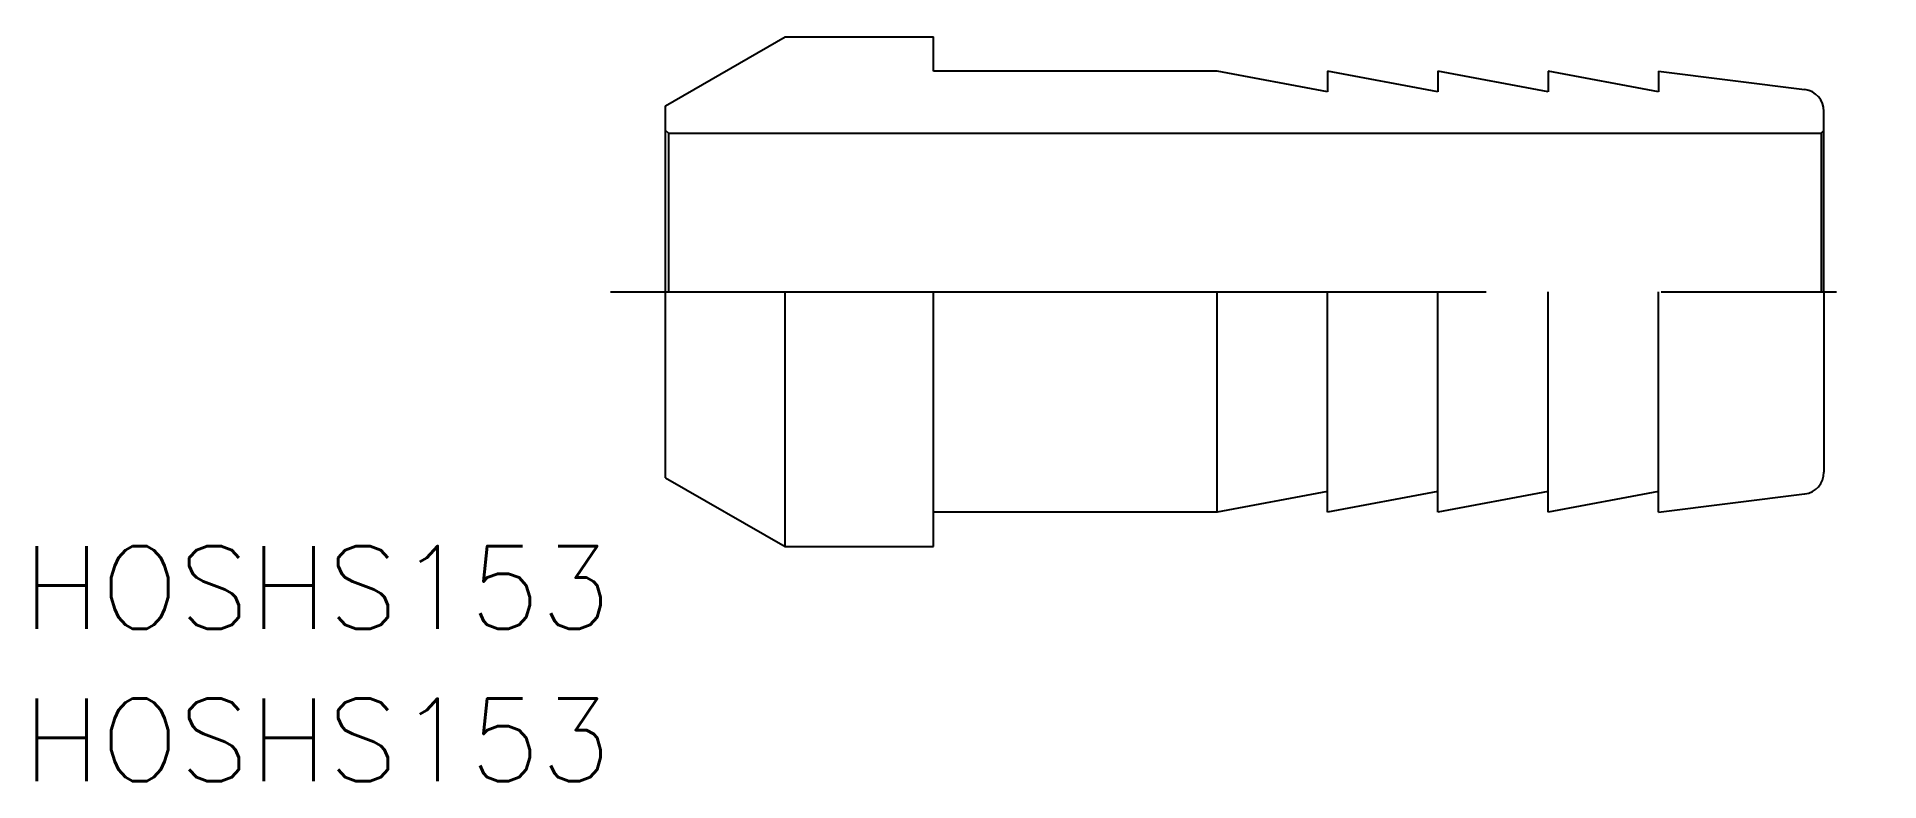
# Model space of a CAD drawing. Extents: x -22.8 to 44, y -17.8 to 9.2.
import ezdxf

# ---------------------------------------------------------------- set-up
doc = ezdxf.new("R2010")
doc.units = 0
doc.linetypes.add('CENTER', pattern=[50.8, 31.75, -6.35, 6.35, -6.35])
doc.layers.get('0').update_dxf_attribs({"linetype": 'CONTINUOUS'})
doc.layers.add('CENTER', color=1, linetype='CENTER')
doc.styles.get("Standard").update_dxf_attribs({"font": 'txt.shx', "height": 3, "bigfont": 'bigfont.shx'})

msp = doc.modelspace()

# ---------------------------------------------------------------- linework, layer by layer
at = {"color": 7, "linetype": 'CONTINUOUS'}
for p, q in [((0, 6.75), (4.33, 9.25)), ((4.33, 9.25), (9.713, 9.25)), ((9.713, 8), (9.713, 9.25)), ((20, 8), (9.713, 8)), ((24, 7.25), (20, 8)), ((24, 8), (24, 7.25)), ((28, 7.25), (24, 8)), ((28, 8), (28, 7.25)), ((32, 7.25), (28, 8)), ((32, 8), (32, 7.25)), ((36, 7.25), (32, 8)), ((32, 8), (32, 8)), ((36, 8), (36, 7.25)), ((36, 8), (41.299, 7.338)), ((0, -6.75), (0, 6.75)), ((42, 0), (42, 6.544)), ((0.1, 5.75), (0, 5.85)), ((0.1, 5.75), (41.9, 5.75)), ((0.1, 5.75), (0.1, 0)), ((41.9, 5.75), (42, 5.85)), ((41.9, 5.75), (41.9, 0)), ((4.33, -9.25), (4.33, 0)), ((9.713, -9.25), (9.713, 0)), ((20, -8), (20, 0)), ((24, -8), (24, 0)), ((28, -8), (28, 0)), ((32, -8), (32, 0)), ((36, -8), (36, 0)), ((42, 0), (42, -6.544)), ((0, -6.75), (4.33, -9.25)), ((24, -7.25), (20, -8)), ((28, -7.25), (24, -8)), ((32, -7.25), (28, -8)), ((36, -7.25), (32, -8)), ((36, -8), (41.299, -7.338)), ((20, -8), (9.713, -8)), ((32, -8), (32, -8)), ((4.33, -9.25), (9.713, -9.25))]:
    msp.add_line(p, q, dxfattribs=at)
for centre, start, end in [((41.2, 6.544), 0, 82.87498), ((41.2, -6.544), 277.12502, 0)]:
    msp.add_arc(centre, 0.8, start, end, dxfattribs=at)
at = {"layer": 'CENTER', "color": 1, "linetype": 'CENTER'}
msp.add_line((-2, 0), (44, 0), dxfattribs=at)

# ---------------------------------------------------------------- texts
at = {"color": 7, "linetype": 'CONTINUOUS'}
for p in [(-23.314, -12.231), (-23.314, -17.76)]:
    msp.add_text('HOSHS153', height=3, dxfattribs=at).set_placement(p)

doc.saveas('drawing.dxf')
